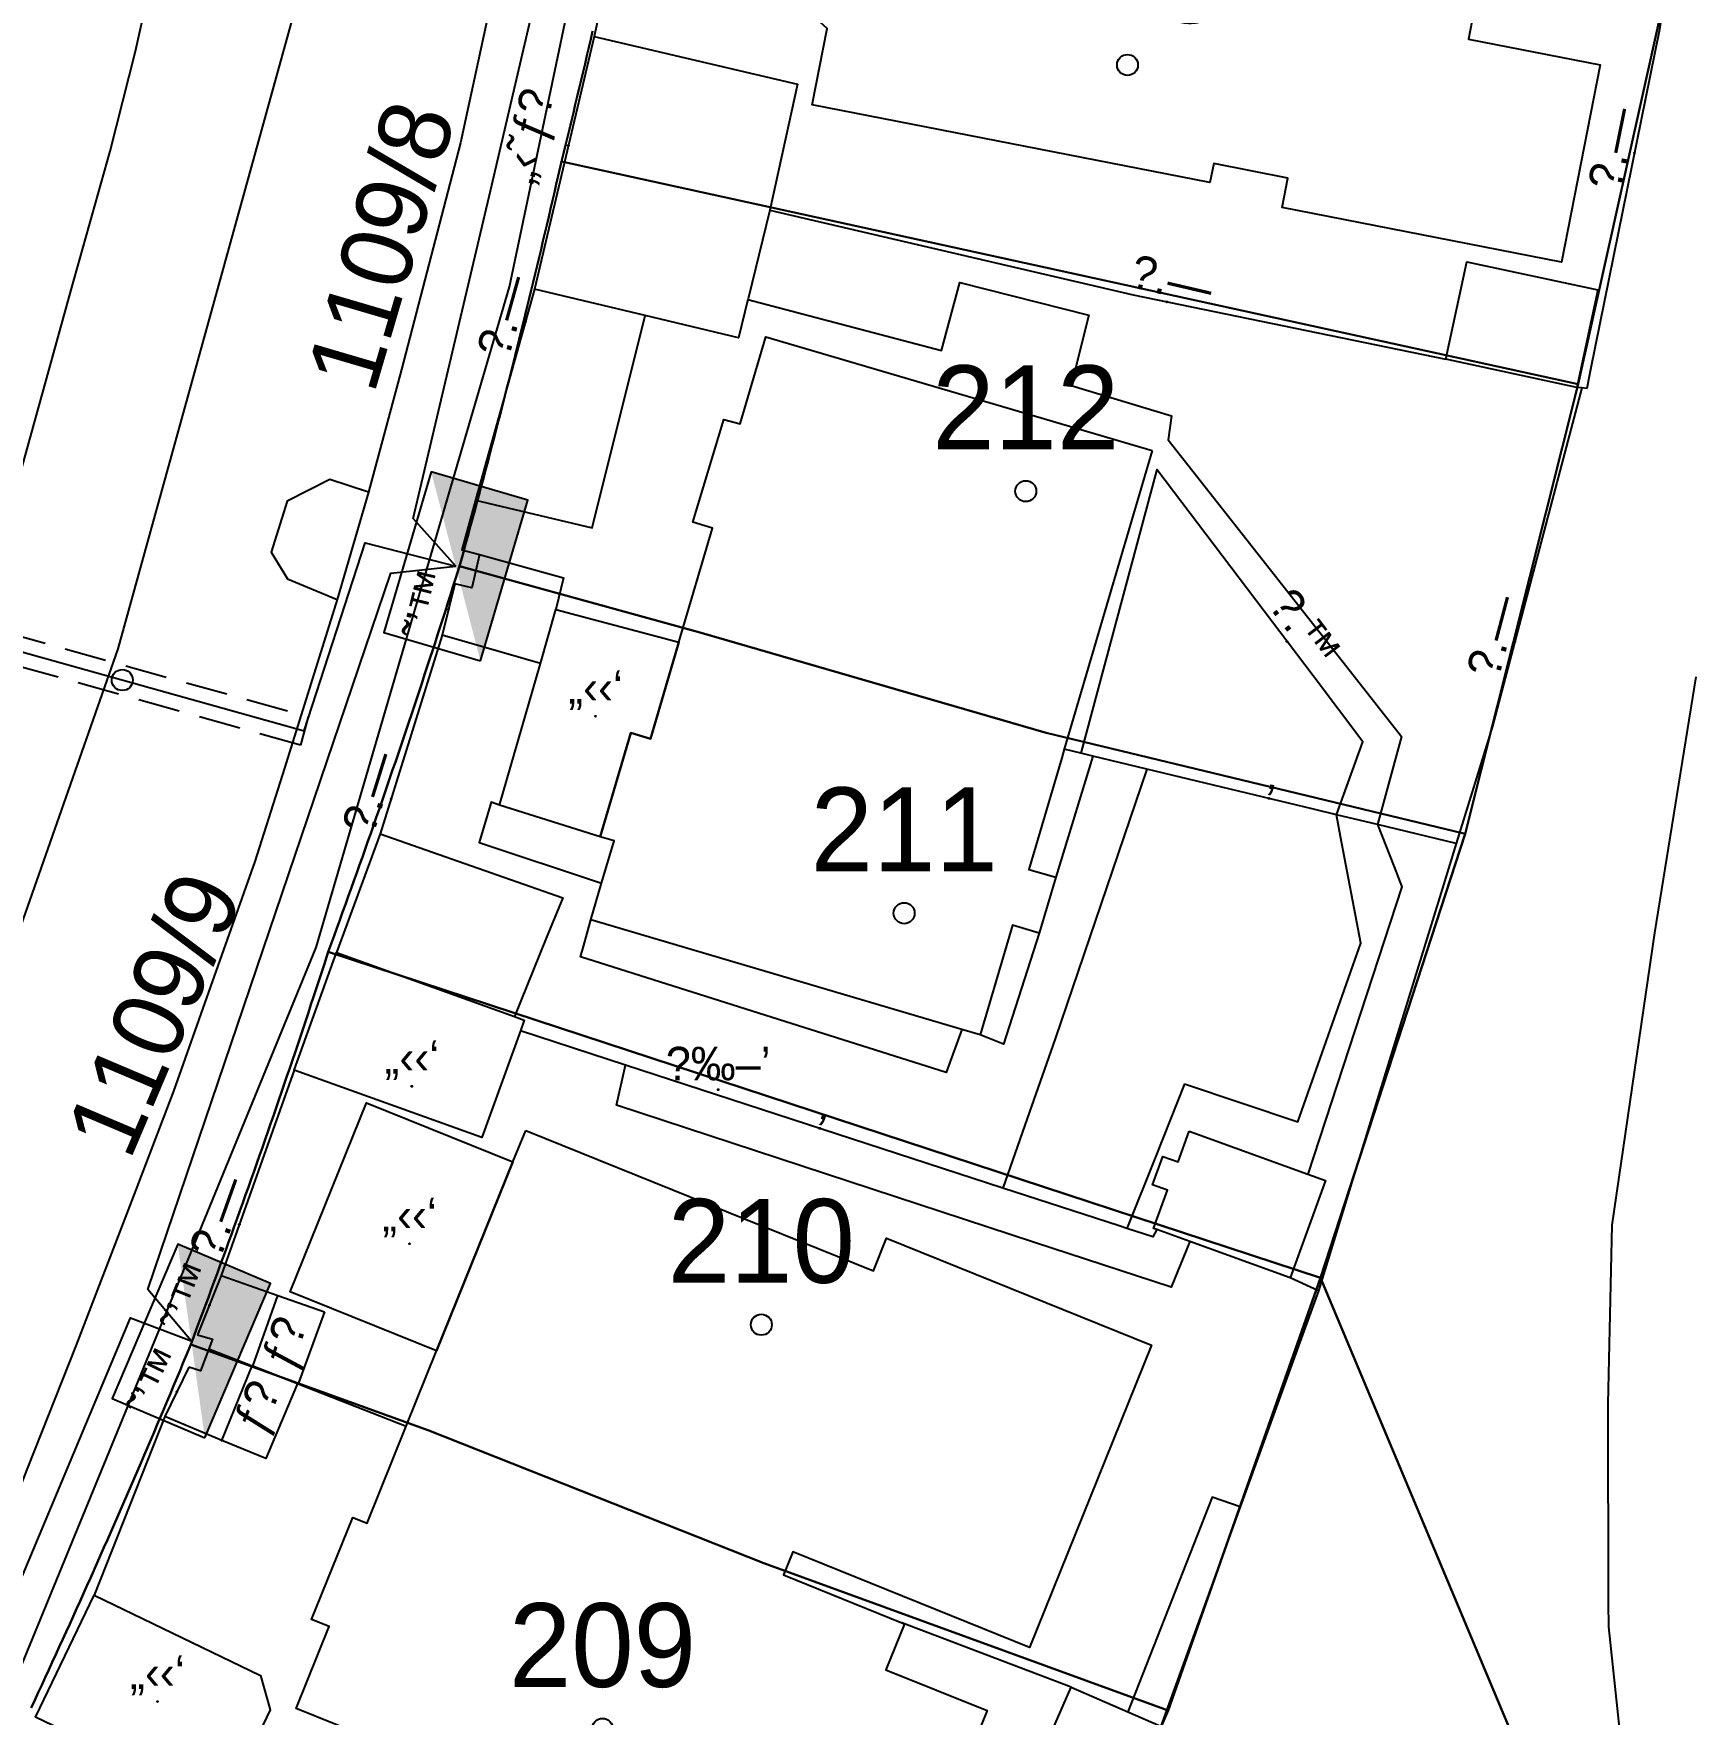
# Model space of a CAD drawing. Header units: metres. Extents: x 218299 to 220222, y 572714 to 574340.
# Drawn here: x 219047.68 to 219087.12, y 573531.7 to 573571.79 of the extents above; entities that cross this region are included whole.
import ezdxf
from ezdxf.enums import TextEntityAlignment as Align

# ---------------------------------------------------------------- set-up
doc = ezdxf.new("R2010")
doc.units = ezdxf.units.M
doc.header["$MEASUREMENT"] = 0
doc.linetypes.add('DASH15', pattern=[1.5, 1, -0.5])
for name, color, linetype in [('1602', 44, 'Continuous'), ('1603', 44, 'Continuous'), ('6091', 102, 'CABLEUNDEXIST03'), ('6151', 102, 'CABLEUNDEXIST03'), ('6261', 7, 'Continuous'), ('6701', 7, 'DASH15'), ('6916', 7, 'Continuous'), ('A_POINTS', 2, 'Continuous'), ('M2200', 253, 'Continuous'), ('M2207', 253, 'Continuous'), ('M2220', 253, 'Continuous'), ('M2401', 7, 'Continuous'), ('M2404', 7, 'Continuous'), ('M2407', 253, 'Continuous'), ('M2408', 253, 'Continuous'), ('M2412', 253, 'Continuous'), ('M2420', 253, 'Continuous'), ('M2601', 253, 'Continuous'), ('M2602', 253, 'Continuous'), ('M2605', 253, 'Continuous'), ('M2612', 253, 'Continuous'), ('M2804', 253, 'Continuous')]:
    doc.layers.add(name, color=color, linetype=linetype)
doc.styles.add('HEBTXT', font='HEBTXT')
doc.styles.add('MAVAT_HEBTXT', font='HEBTXT')
doc.linetypes.add('CABLEUNDEXIST03', pattern='A,3.5,[222,elecad.shx,S=0.01,R=0,X=0,Y=0],1.5', length=5)

# ---------------------------------------------------------------- blocks, each defined once
blk = doc.blocks.new('6261')
blk.add_lwpolyline([(-2, -1.2), (2, -1.2), (2, 1.2), (-2, 1.2)], close=True)
at = {"color": 0}
blk.add_solid([(2, 1.2), (-2, -1.2), (2, -1.2)], dxfattribs=at)
at = {"color": 0, "style": 'HEBTXT'}
blk.add_attdef('PIL_NAME', (2.689, 2.418), '', height=1.7, dxfattribs=at)
at = {"style": 'HEBTXT'}
blk.add_attdef('CAMUT_MONIM', (2.489, 0.218), '', height=1.7, dxfattribs=at)
at = {"color": 0, "style": 'HEBTXT', "flags": 1}
for tag, p in [('TYPE', (2.585, -1.773)), ('MAP_TYPE', (2.689, -3.782))]:
    blk.add_attdef(tag, p, '', height=1.7, dxfattribs=at)
blk = doc.blocks.new('6916')
at = {"layer": 'A_POINTS'}
blk.add_circle((0, 0), 0.25, dxfattribs=at)
at = {"color": 0, "style": 'HEBTXT'}
for tag, p in [('HTCH', (0.006, 3.527)), ('PIPE', (0.049, 1.33))]:
    blk.add_attdef(tag, text='', height=1.7, dxfattribs=at).set_placement(p, align=Align.MIDDLE_CENTER)
blk = doc.blocks.new('1603')
at = {"layer": 'A_POINTS'}
blk.add_circle((0, 0), 0.25, dxfattribs=at)
at = {"color": 0, "style": 'HEBTXT'}
blk.add_attdef('PARCEL_NUM', text='', height=2, dxfattribs=at).set_placement((0, 1), align=Align.CENTER)
at = {"color": 0, "style": 'HEBTXT', "flags": 1}
blk.add_attdef('LOT_NUM', text='', height=2, dxfattribs=at).set_placement((0, -2.5), align=Align.CENTER)
blk = doc.blocks.new('M2407')
blk.add_circle((0, 0), 0.025)
at = {"style": 'MAVAT_HEBTXT'}
blk.add_attdef('NAME', text='', height=0.8, dxfattribs=at).set_placement((0, 1.592), align=Align.MIDDLE)
blk = doc.blocks.new('M2408')
blk.add_circle((0, 0), 0.025)
at = {"style": 'MAVAT_HEBTXT'}
blk.add_attdef('NAME', text='', height=0.8, dxfattribs=at).set_placement((0, 1.592), align=Align.MIDDLE)
blk = doc.blocks.new('M2804')
blk.add_circle((0, 0), 0.025)
at = {"style": 'MAVAT_HEBTXT'}
blk.add_attdef('NAME', text='', height=0.8, dxfattribs=at).set_placement((0, 1.592), align=Align.MIDDLE)
blk = doc.blocks.new('M2601')
blk.add_circle((0, 0), 0.025)
at = {"style": 'MAVAT_HEBTXT'}
blk.add_attdef('NAME', text='', height=0.8, dxfattribs=at).set_placement((0, 1.592), align=Align.MIDDLE)
blk = doc.blocks.new('M2605')
blk.add_circle((0, 0), 0.025)
at = {"style": 'MAVAT_HEBTXT'}
blk.add_attdef('NAME', text='', height=0.8, dxfattribs=at).set_placement((0, 1.592), align=Align.MIDDLE)
blk = doc.blocks.new('M2612')
blk.add_circle((0, 0), 0.025)
at = {"style": 'MAVAT_HEBTXT'}
blk.add_attdef('NAME', text='', height=0.8, dxfattribs=at).set_placement((0, 1.592), align=Align.MIDDLE)
blk = doc.blocks.new('M2207')
blk.add_circle((0, 0), 0.025)
at = {"style": 'MAVAT_HEBTXT'}
blk.add_attdef('NAME', text='', height=0.8, dxfattribs=at).set_placement((0, 1.592), align=Align.MIDDLE)
blk = doc.blocks.new('M2412')
blk.add_circle((0, 0), 0.025)
at = {"style": 'MAVAT_HEBTXT'}
blk.add_attdef('NAME', text='', height=0.8, dxfattribs=at).set_placement((0, 1.592), align=Align.MIDDLE)
blk = doc.blocks.new('111')
at = {"layer": 'M2200'}
for points in [[(219069.032, 573584.508, 579.225), (219081.687, 573582.037, 578.265), (219080.305, 573574.956, 579.436), (219079.988, 573573.331, 579.705), (219082.141, 573572.911, 579.705), (219081.897, 573571.66, 579.705), (219085.037, 573571.047, 579.225), (219084.118, 573566.341, 579.225), (219077.457, 573567.642, 579.705), (219077.594, 573568.346, 579.705), (219075.824, 573568.691, 579.705), (219075.736, 573568.24, 579.705), (219066.248, 573570.092, 578.985), (219066.605, 573571.916, 578.985), (219066.292, 573572.205, 578.985), (219066.833, 573574.844, 579.225), (219067.188, 573574.819, 579.225), (219067.643, 573577.212, 579.225)], [(219084.484, 573563.351, 579.705), (219084.484, 573563.351, 579.705), (219081.36, 573564.023, 579.705), (219081.36, 573564.023, 579.705), (219081.861, 573566.351, 578.985), (219084.985, 573565.68, 578.985), (219084.484, 573563.351, 579.705)], [(219074.361, 573561.846, 578.745), (219072.26, 573554.723, 578.574), (219072.199, 573554.515, 578.569), (219071.415, 573551.855, 578.505), (219072.058, 573551.665, 577.785), (219072.058, 573551.665, 577.785), (219071.664, 573550.333, 577.785), (219071.664, 573550.333, 577.785), (219071.027, 573550.521, 578.745), (219070.256, 573547.909, 578.505), (219070.256, 573547.909, 578.505), (219069.817, 573548.038, 578.505), (219060.967, 573550.649, 578.505), (219060.967, 573550.649, 578.505), (219061.225, 573551.522, 578.505), (219061.524, 573552.537, 578.505), (219061.195, 573552.634, 578.505), (219061.925, 573555.109, 578.505), (219062.39, 573554.972, 578.505), (219063.069, 573557.274, 578.615), (219063.871, 573559.991, 578.745), (219063.404, 573560.137, 578.745), (219064.143, 573562.585, 578.625), (219064.535, 573562.485, 578.625), (219065.148, 573564.563, 578.745)], [(219059.417, 573545.628, 578.385), (219059.417, 573545.628, 578.385), (219067.709, 573542.28, 581.985), (219068.021, 573543.053, 581.985), (219074.343, 573540.501, 579.105), (219071.434, 573533.293, 579.105), (219065.789, 573535.572, 581.505), (219065.566, 573535.021, 578.625), (219068.389, 573533.882, 578.625), (219068.389, 573533.882, 578.625), (219068.448, 573533.858, 578.625), (219068.005, 573532.761, 578.625), (219070.422, 573531.785, 578.625), (219069.614, 573529.783, 578.625), (219068.13, 573526.106, 578.625), (219053.941, 573531.833, 578.025), (219054.732, 573533.791, 578.025), (219054.313, 573533.961, 578.025), (219055.294, 573536.391, 578.025), (219055.633, 573536.255, 578.025), (219056.569, 573538.571, 578.114), (219057.292, 573540.365, 578.182), (219059.114, 573544.878, 578.356)]]:
    blk.add_polyline3d(points, close=True, dxfattribs=at)
at = {"layer": 'M2207'}
for points in [[(219063.069, 573557.274, 578.505), (219062.39, 573554.972, 578.505), (219061.925, 573555.109, 578.505), (219061.195, 573552.634, 578.505), (219058.796, 573553.389, 578.505), (219058.796, 573553.389, 578.505), (219058.796, 573553.389, 578.505), (219059.768, 573556.768, 578.505), (219060.139, 573558.057, 578.505), (219060.139, 573558.057, 578.505), (219063.069, 573557.274, 578.505)], [(219054.909, 573549.868, 577.905), (219054.909, 573549.868, 577.905), (219059.147, 573548.342, 577.905), (219059.384, 573548.257, 577.905), (219059.293, 573548.005, 577.905), (219058.375, 573545.454, 577.905), (219053.899, 573547.065, 577.905), (219053.899, 573547.065, 577.905), (219054.909, 573549.868, 577.905)], [(219059.114, 573544.878, 578.265), (219057.292, 573540.365, 578.265), (219053.801, 573541.774, 578.265), (219053.801, 573541.774, 578.265), (219055.622, 573546.288, 578.265), (219059.114, 573544.878, 578.265)], [(219075.238, 573545.607, 578.505), (219075.238, 573545.607, 578.505), (219078.072, 573544.582, 578.505), (219078.489, 573544.431, 578.505), (219077.648, 573542.109, 578.505), (219077.648, 573542.109, 578.505), (219075.256, 573542.975, 578.505), (219074.467, 573543.261, 578.505), (219074.389, 573543.289, 578.505), (219074.72, 573544.204, 578.505), (219074.366, 573544.332, 578.385), (219074.61, 573545.008, 578.385), (219074.974, 573544.876, 578.505), (219075.238, 573545.607, 578.505)], [(219052.209, 573529.47, 577.305), (219052.209, 573529.47, 577.305), (219047.724, 573531.63, 577.305), (219047.724, 573531.63, 577.305), (219049.123, 573534.537, 577.305), (219049.123, 573534.537, 577.305), (219053.092, 573532.626, 577.305), (219053.326, 573531.802, 577.305), (219052.3, 573529.66, 577.305), (219052.209, 573529.47, 577.305)], [(219074.716, 573531.348, 578.265), (219073.351, 573528.212, 578.145), (219073.351, 573528.212, 578.145), (219072.917, 573528.401, 578.122), (219071.224, 573529.138, 578.033), (219071.058, 573529.21, 578.025), (219071.058, 573529.21, 578.025), (219072.422, 573532.346, 578.145), (219072.422, 573532.346, 578.145), (219073.774, 573531.758, 578.215), (219074.565, 573531.414, 578.257), (219074.716, 573531.348, 578.265)]]:
    blk.add_polyline3d(points, close=True, dxfattribs=at)
at = {"layer": 'M2220', "lineweight": -3}
blk.add_lwpolyline([(219111.48, 573463.15), (219102.21, 573485.25), (219078.37, 573542.11), (219081.82, 573552.7), (219084.52, 573563.43), (219086.92, 573574.21), (219088.39, 573584.73), (219089.35, 573590.05), (219089.93, 573595.54), (219090.65, 573606.33), (219090.67, 573617.32), (219090.48, 573628.72)], dxfattribs=at)
at = {"layer": 'M2401'}
for points in [[(219059.02, 573574.563, 576.045), (219057.859, 573569.187, 575.565), (219056.454, 573563.782, 575.565), (219055.668, 573560.852, 575.565), (219054.743, 573561.156, 575.565), (219053.726, 573560.637, 575.565), (219053.344, 573559.419, 575.445), (219053.737, 573558.787, 575.445), (219054.918, 573558.292, 575.445), (219053.666, 573554.271, 575.325), (219052.958, 573552.046, 575.085), (219051.9, 573549.061, 574.965), (219051.015, 573546.561, 574.965), (219050.015, 573543.942, 574.845), (219048.691, 573540.488, 574.845), (219047.535, 573537.579, 574.725), (219046.436, 573534.774, 574.485), (219044.66, 573531.057, 574.245)], [(219035.391, 573530.381, 573.934), (219036.678, 573532.814, 574.054), (219038.527, 573537.2, 574.294), (219040.339, 573541.477, 574.534), (219042.085, 573545.935, 574.654), (219043.185, 573548.757, 574.774), (219044.547, 573552.555, 574.894), (219046.081, 573557.153, 575.254), (219047.112, 573560.39, 575.254), (219048.576, 573565.683, 575.374), (219049.511, 573568.987, 575.374), (219050.111, 573571.373, 575.494), (219050.904, 573574.951, 575.734)]]:
    blk.add_polyline3d(points, dxfattribs=at)
at = {"layer": 'M2404'}
for points in [[(219059.02, 573574.563, 576.045), (219057.859, 573569.187, 575.565), (219056.454, 573563.782, 575.565), (219055.668, 573560.852, 575.565), (219054.743, 573561.156, 575.565), (219053.726, 573560.637, 575.565), (219053.344, 573559.419, 575.445), (219053.737, 573558.787, 575.445), (219054.918, 573558.292, 575.445), (219053.666, 573554.271, 575.325), (219052.958, 573552.046, 575.085), (219051.9, 573549.061, 574.965), (219051.015, 573546.561, 574.965), (219050.015, 573543.942, 574.845), (219048.691, 573540.488, 574.845), (219047.535, 573537.579, 574.725), (219046.436, 573534.774, 574.485), (219044.66, 573531.057, 574.245)], [(219035.391, 573530.381, 573.934), (219036.678, 573532.814, 574.054), (219038.527, 573537.2, 574.294), (219040.339, 573541.477, 574.534), (219042.085, 573545.935, 574.654), (219043.185, 573548.757, 574.774), (219044.547, 573552.555, 574.894), (219046.081, 573557.153, 575.254), (219047.112, 573560.39, 575.254), (219048.576, 573565.683, 575.374), (219049.511, 573568.987, 575.374), (219050.111, 573571.373, 575.494), (219050.904, 573574.951, 575.734)]]:
    blk.add_polyline3d(points, dxfattribs=at)
at = {"layer": 'M2407'}
for points in [[(219064.716, 573565.45, 575.985), (219069.33, 573564.23, 575.985), (219069.767, 573565.852, 575.985), (219072.849, 573565.077, 575.985), (219072.422, 573563.401, 575.985), (219074.82, 573562.672, 575.985), (219074.742, 573562.106, 575.985), (219078.647, 573557.131, 575.985)], [(219058.222, 573560.661, 575.895), (219061.003, 573560.001, 575.895), (219062.268, 573565.067, 575.985)], [(219078.196, 573556.468, 576.028), (219074.465, 573561.393, 576.165), (219072.658, 573554.627, 576.165)], [(219078.647, 573557.131, 575.985), (219080.303, 573555.022, 575.985), (219079.734, 573552.923, 575.985)], [(219078.753, 573553.159, 575.985), (219079.384, 573554.9, 575.985), (219078.196, 573556.468, 576.028)], [(219074.228, 573554.249, 576.075), (219072.04, 573547.815, 576.075)], [(219072.945, 573554.558, 576.165), (219072.058, 573551.665, 576.165)], [(219058.796, 573553.389, 576.075), (219058.591, 573553.46, 576.075), (219058.305, 573552.496, 576.075), (219061.225, 573551.522, 576.075)], [(219078.852, 573552.636, 576), (219078.753, 573553.159, 575.985)], [(219079.734, 573552.923, 575.985), (219080.126, 573551.918, 575.985)], [(219075.132, 573546.741, 575.979), (219077.831, 573545.834, 575.895), (219079.333, 573550.091, 576.075), (219078.852, 573552.636, 576)], [(219080.126, 573551.918, 575.985), (219080.314, 573551.437, 575.985), (219078.072, 573544.582, 575.805)], [(219060.793, 573550.012, 576.075), (219060.967, 573550.649, 576.075)], [(219071.664, 573550.333, 576.165), (219070.809, 573547.682, 576.075), (219070.256, 573547.909, 576.075)], [(219065.443, 573548.276, 576.075), (219060.728, 573549.772, 576.075), (219060.793, 573550.012, 576.075)], [(219069.817, 573548.038, 576.075), (219069.444, 573547.007, 576.075), (219065.443, 573548.276, 576.075)], [(219072.04, 573547.815, 576.075), (219071.377, 573545.911, 575.979)], [(219071.552, 573542.954, 575.445), (219061.579, 573546.23, 575.445), (219061.801, 573547.187, 575.445)], [(219075.132, 573546.741, 575.985), (219074.444, 573545.014, 575.895), (219073.756, 573543.288, 575.805)], [(219071.377, 573545.911, 575.979), (219070.799, 573544.252, 575.895)], [(219075.256, 573542.975, 575.445), (219074.81, 573541.884, 575.445), (219071.552, 573542.954, 575.445)], [(219076.456, 573536.643, 575.723), (219075.791, 573536.878, 575.678), (219075.615, 573536.431, 575.662)], [(219075.615, 573536.431, 575.662), (219073.774, 573531.758, 575.498)]]:
    blk.add_polyline3d(points, dxfattribs=at)
at = {"layer": 'M2408'}
for points in [[(219087.325, 573556.45, 574.665), (219086.337, 573550.34, 574.305), (219085.322, 573543.37, 573.945), (219085.224, 573539.104, 573.765), (219085.235, 573534.356, 573.604), (219085.236, 573533.787, 573.585), (219085.61, 573530.264, 573.225), (219081.171, 573528.812, 573.225), (219081.624, 573526.769, 573.045)], [(219061.049, 573571.723, 575.993), (219059.625, 573565.695, 575.633)], [(219055.668, 573560.852, 575.565), (219054.918, 573558.292, 575.445)], [(219055.95, 573552.705, 575.273), (219054.909, 573549.868, 575.093)]]:
    blk.add_polyline3d(points, dxfattribs=at)
at = {"layer": 'M2412'}
for points in [[(219054.621, 573541.302, 575.445), (219053.988, 573539.58, 575.445), (219052.908, 573540.003, 574.905), (219053.51, 573541.691, 574.905)], [(219053.974, 573539.586, 575.355), (219053.217, 573537.797, 575.355), (219052.175, 573538.231, 574.905), (219052.897, 573540.007, 574.905)]]:
    blk.add_polyline3d(points, close=True, dxfattribs=at)
at = {"layer": 'M2420', "linetype": 'Continuous', "lineweight": -3}
blk.add_lwpolyline([(218778.789, 573430.643), (218823.5, 573420), (218850.7, 573416.62), (218872.91, 573416.69), (218902.91, 573421.31), (218924.8, 573428), (218952.3, 573439.38), (218956.3, 573441.88), (218980.91, 573457.81), (218995.09, 573470.88), (219024.2, 573502.19), (219042.09, 573537.19), (219043.91, 573540.62), (219049.7, 573557.12), (219054.59, 573574.81), (219057.41, 573589.69), (219057.5, 573620.62), (219058, 573628.19), (219058.7, 573640.38), (219046.5, 573689.62), (219028.09, 573726.31)], dxfattribs=at)
at = {"layer": 'M2601'}
for points in [[(219078.207, 573553.291, 577.965), (219074.228, 573554.249, 577.965), (219072.945, 573554.558, 577.965), (219072.658, 573554.627, 577.965), (219072.26, 573554.723, 577.965)], [(219081.61, 573552.472, 577.965), (219079.734, 573552.923, 577.965), (219079.734, 573552.923, 577.965), (219078.753, 573553.159, 577.965), (219078.207, 573553.291, 577.965)], [(219073.568, 573543.349, 577.785), (219070.799, 573544.252, 577.785), (219061.801, 573547.187, 577.785), (219059.293, 573548.005, 577.785)], [(219074.467, 573543.261, 577.785), (219074.376, 573543.085, 577.785), (219073.756, 573543.288, 577.785), (219073.568, 573543.349, 577.785)]]:
    blk.add_polyline3d(points, dxfattribs=at)
at = {"layer": 'M2602'}
for points in [[(219058.312, 573559.365, 577.335), (219058.132, 573558.575, 577.335), (219057.726, 573558.666, 577.335), (219057.726, 573558.666, 577.335)], [(219051.594, 573540.754, 576.975), (219051.946, 573540.644, 576.975), (219051.86, 573540.419, 576.975), (219051.66, 573539.895, 576.975), (219051.383, 573539.976, 576.975)], [(219051.86, 573540.419, 576.975), (219052.897, 573540.007, 576.975), (219052.908, 573540.003, 576.975), (219052.93, 573539.994, 576.975), (219052.93, 573539.994, 576.975)], [(219052.93, 573539.994, 577.425), (219053.974, 573539.586, 577.451), (219053.988, 573539.58, 577.451), (219056.569, 573538.571, 577.515)], [(219072.422, 573532.346, 577.065), (219068.389, 573533.882, 577.065)]]:
    blk.add_polyline3d(points, dxfattribs=at)
at = {"layer": 'M2605'}
for points in [[(219064.179, 573576.199, 576.615), (219064.179, 573576.199, 576.615), (219063.421, 573576.338, 576.615), (219062.103, 573576.579, 576.615), (219062.103, 573576.579, 576.615), (219061.049, 573571.723, 576.615), (219061.049, 573571.723, 576.615), (219065.902, 573570.586, 576.615), (219065.242, 573567.584, 576.615), (219065.242, 573567.584, 576.615), (219065.242, 573567.584, 576.615), (219073.902, 573565.56, 576.615), (219081.36, 573564.023, 576.615)], [(219086.783, 573574.139, 576.353), (219086.751, 573573.916, 576.353), (219086.728, 573573.761, 576.353), (219086.455, 573571.893, 576.353), (219084.813, 573563.779, 576.353)], [(219065.242, 573567.584, 575.985), (219064.721, 573565.47, 575.985), (219064.716, 573565.45, 575.985), (219064.491, 573564.539, 575.985), (219062.268, 573565.067, 575.985), (219059.625, 573565.695, 575.985), (219059.625, 573565.695, 575.985), (219058.231, 573560.694, 575.985), (219058.222, 573560.661, 575.985), (219057.893, 573559.48, 575.985), (219058.312, 573559.365, 575.985), (219060.319, 573558.812, 575.985), (219060.139, 573558.057, 575.985)], [(219084.813, 573563.779, 576.353), (219084.722, 573563.328, 576.353), (219084.603, 573563.339, 576.353), (219084.484, 573563.351, 576.353)], [(219084.603, 573563.339, 575.993), (219082.472, 573555.269, 575.993), (219081.61, 573552.472, 575.993), (219081.243, 573551.282, 575.993)], [(219059.768, 573556.768, 575.985), (219057.426, 573557.442, 575.985), (219055.95, 573552.705, 575.985), (219055.95, 573552.705, 575.985), (219060.301, 573551.175, 575.985), (219059.908, 573550.21, 575.985)], [(219081.243, 573551.282, 575.993), (219080.02, 573547.314, 575.993)], [(219059.908, 573550.21, 575.985), (219059.147, 573548.342, 575.985)], [(219053.899, 573547.065, 575.535), (219052.154, 573542.166, 575.535), (219053.51, 573541.691, 575.535), (219054.621, 573541.302, 575.535), (219054.621, 573541.302, 575.535)], [(219080.02, 573547.314, 575.993), (219079.206, 573544.675, 575.993)], [(219079.206, 573544.675, 575.993), (219078.32, 573541.8, 575.993), (219078.32, 573541.8, 575.993), (219077.648, 573542.109, 575.993)], [(219078.32, 573541.8, 575.633), (219077.909, 573540.663, 575.653)], [(219077.909, 573540.663, 575.653), (219076.456, 573536.643, 575.723), (219075.399, 573533.722, 575.773)], [(219053.217, 573537.797, 575.535), (219052.175, 573538.231, 575.535), (219050.81, 573538.8, 575.535), (219049.123, 573534.537, 575.535)], [(219075.399, 573533.722, 575.773), (219074.565, 573531.414, 575.813)]]:
    blk.add_polyline3d(points, dxfattribs=at)
at = {"layer": 'M2612'}
for points in [[(219057.726, 573558.666, 577.515), (219057.426, 573557.442, 577.515)], [(219052.154, 573542.166, 576.975), (219052.154, 573542.166, 576.975), (219051.594, 573540.754, 576.975)], [(219051.383, 573539.976, 576.975), (219050.81, 573538.8, 576.975)]]:
    blk.add_polyline3d(points, dxfattribs=at)
at = {"layer": 'M2207'}
ref = blk.add_blockref('M2207', (219061.084, 573555.507), dxfattribs=dict(at, xscale=0.5, yscale=0.5, zscale=0.5))
ref.add_attrib('NAME', '„‹‹‘', dxfattribs={"layer": '0', "height": 0.8, "style": 'MAVAT_HEBTXT'}).set_placement((219061.084, 573556.132), align=Align.MIDDLE)
ref = blk.add_blockref('M2207', (219056.701, 573546.678), dxfattribs=dict(at, xscale=0.5, yscale=0.5, zscale=0.5))
ref.add_attrib('NAME', '„‹‹‘', dxfattribs={"layer": '0', "height": 0.8, "style": 'MAVAT_HEBTXT'}).set_placement((219056.701, 573547.303), align=Align.MIDDLE)
ref = blk.add_blockref('M2207', (219056.647, 573542.922), dxfattribs=dict(at, xscale=0.5, yscale=0.5, zscale=0.5))
ref.add_attrib('NAME', '„‹‹‘', dxfattribs={"layer": '0', "height": 0.8, "style": 'MAVAT_HEBTXT'}).set_placement((219056.647, 573543.547), align=Align.MIDDLE)
ref = blk.add_blockref('M2207', (219050.634, 573532.001), dxfattribs=dict(at, xscale=0.5, yscale=0.5, zscale=0.5))
ref.add_attrib('NAME', '„‹‹‘', dxfattribs={"layer": '0', "height": 0.8, "style": 'MAVAT_HEBTXT'}).set_placement((219050.634, 573532.626), align=Align.MIDDLE)
at = {"layer": 'M2407'}
ref = blk.add_blockref('M2407', (219077.573, 573557.29), dxfattribs=dict(at, xscale=0.5, yscale=0.5, zscale=0.5))
ref.add_attrib('NAME', '\x8e.™', dxfattribs={"layer": '0', "height": 0.8, "rotation": 307.1476, "style": 'MAVAT_HEBTXT'}).set_placement((219078.012, 573557.622), align=Align.MIDDLE)
at = {"layer": 'M2408'}
ref = blk.add_blockref('M2408', (219060.435, 573569.124), dxfattribs=dict(at, xscale=0.5, yscale=0.5, zscale=0.5))
ref.add_attrib('NAME', '„‹˜ƒ\x8e', dxfattribs={"layer": '0', "height": 0.8, "rotation": 76.7111, "style": 'MAVAT_HEBTXT'}).set_placement((219059.559, 573569.331), align=Align.MIDDLE)
at = {"layer": 'M2412'}
ref = blk.add_blockref('M2412', (219052.919, 573539.999), dxfattribs=dict(at, xscale=0.5, yscale=0.5, zscale=0.5))
ref.add_attrib('NAME', 'ƒ\x8e', dxfattribs={"layer": '0', "height": 0.8, "rotation": 71.7234, "style": 'MAVAT_HEBTXT'}).set_placement((219053.752, 573540.532), align=Align.MIDDLE)
ref = blk.add_blockref('M2412', (219052.175, 573538.232), dxfattribs=dict(at, xscale=0.5, yscale=0.5, zscale=0.5))
ref.add_attrib('NAME', 'ƒ\x8e', dxfattribs={"layer": '0', "height": 0.8, "rotation": 67.8989, "style": 'MAVAT_HEBTXT'}).set_placement((219053.097, 573538.995), align=Align.MIDDLE)
at = {"layer": 'M2601'}
ref = blk.add_blockref('M2601', (219077.143, 573553.547), dxfattribs=dict(at, xscale=0.5, yscale=0.5, zscale=0.5))
ref.add_attrib('NAME', '‚', dxfattribs={"layer": '0', "height": 0.8, "rotation": 346.4632, "style": 'MAVAT_HEBTXT'}).set_placement((219077.271, 573554.082), align=Align.MIDDLE)
ref = blk.add_blockref('M2601', (219066.431, 573545.677), dxfattribs=dict(at, xscale=0.5, yscale=0.5, zscale=0.5))
ref.add_attrib('NAME', '‚', dxfattribs={"layer": '0', "height": 0.8, "rotation": 341.9367, "style": 'MAVAT_HEBTXT'}).set_placement((219066.601, 573546.2), align=Align.MIDDLE)
at = {"layer": 'M2605'}
ref = blk.add_blockref('M2605', (219085.859, 573568.949), dxfattribs=dict(at, xscale=0.5, yscale=0.5, zscale=0.5))
ref.add_attrib('NAME', '\x9a.—', dxfattribs={"layer": '0', "height": 0.8, "rotation": 78.5601, "style": 'MAVAT_HEBTXT'}).set_placement((219085.32, 573569.058), align=Align.MIDDLE)
ref = blk.add_blockref('M2605', (219074.71, 573565.393), dxfattribs=dict(at, xscale=0.5, yscale=0.5, zscale=0.5))
ref.add_attrib('NAME', '\x9a.—', dxfattribs={"layer": '0', "height": 0.8, "rotation": 346.8458, "style": 'MAVAT_HEBTXT'}).set_placement((219074.835, 573565.929), align=Align.MIDDLE)
ref = blk.add_blockref('M2605', (219059.409, 573564.922), dxfattribs=dict(at, xscale=0.5, yscale=0.5, zscale=0.5))
ref.add_attrib('NAME', '\x9a.—', dxfattribs={"layer": '0', "height": 0.8, "rotation": 74.431, "style": 'MAVAT_HEBTXT'}).set_placement((219058.879, 573565.069), align=Align.MIDDLE)
ref = blk.add_blockref('M2605', (219083.005, 573557.287), dxfattribs=dict(at, xscale=0.5, yscale=0.5, zscale=0.5))
ref.add_attrib('NAME', '\x9a.—', dxfattribs={"layer": '0', "height": 0.8, "rotation": 75.2103, "style": 'MAVAT_HEBTXT'}).set_placement((219082.473, 573557.428), align=Align.MIDDLE)
ref = blk.add_blockref('M2605', (219056.21, 573553.538), dxfattribs=dict(at, xscale=0.5, yscale=0.5, zscale=0.5))
ref.add_attrib('NAME', '\x9a.—', dxfattribs={"layer": '0', "height": 0.8, "rotation": 72.7022, "style": 'MAVAT_HEBTXT'}).set_placement((219055.685, 573553.701), align=Align.MIDDLE)
ref = blk.add_blockref('M2605', (219052.588, 573543.384), dxfattribs=dict(at, xscale=0.5, yscale=0.5, zscale=0.5))
ref.add_attrib('NAME', '\x9a.—', dxfattribs={"layer": '0', "height": 0.8, "rotation": 70.3883, "style": 'MAVAT_HEBTXT'}).set_placement((219052.07, 573543.569), align=Align.MIDDLE)
at = {"layer": 'M2612'}
ref = blk.add_blockref('M2612', (219057.576, 573558.054), dxfattribs=dict(at, xscale=0.5, yscale=0.5, zscale=0.5))
ref.add_attrib('NAME', '˜’™', dxfattribs={"layer": '0', "height": 0.8, "rotation": 76.1969, "style": 'MAVAT_HEBTXT'}).set_placement((219057.042, 573558.185), align=Align.MIDDLE)
ref = blk.add_blockref('M2612', (219051.874, 573541.46), dxfattribs=dict(at, xscale=0.5, yscale=0.5, zscale=0.5))
ref.add_attrib('NAME', '˜’™', dxfattribs={"layer": '0', "height": 0.8, "rotation": 68.3676, "style": 'MAVAT_HEBTXT'}).set_placement((219051.363, 573541.663), align=Align.MIDDLE)
ref = blk.add_blockref('M2612', (219051.097, 573539.388), dxfattribs=dict(at, xscale=0.5, yscale=0.5, zscale=0.5))
ref.add_attrib('NAME', '˜’™', dxfattribs={"layer": '0', "height": 0.8, "rotation": 64.0374, "style": 'MAVAT_HEBTXT'}).set_placement((219050.602, 573539.629), align=Align.MIDDLE)
at = {"layer": 'M2804'}
ref = blk.add_blockref('M2804', (219064.009, 573546.599, 580.673), dxfattribs=dict(at, xscale=0.5, yscale=0.5, zscale=0.5))
ref.add_attrib('NAME', '\x8d‰–’', dxfattribs={"layer": '0', "height": 0.8, "style": 'MAVAT_HEBTXT'}).set_placement((219064.009, 573547.224, 580.673), align=Align.MIDDLE)

msp = doc.modelspace()

# ---------------------------------------------------------------- linework, layer by layer
at = {"layer": '1602'}
for points in [[(219111.48, 573463.15), (219102.21, 573485.25), (219078.37, 573542.11), (219081.82, 573552.7), (219084.52, 573563.43), (219086.92, 573574.21), (219088.39, 573584.73), (219089.35, 573590.05), (219089.93, 573595.54), (219090.65, 573606.33), (219090.67, 573617.32), (219090.48, 573628.72)], [(219086.92, 573574.21), (219084.52, 573563.43), (219060.27, 573568.74), (219060.3178, 573568.9342), (219060.3655, 573569.1284), (219060.413, 573569.3227), (219060.4603, 573569.517), (219060.5074, 573569.7114), (219060.5543, 573569.9058), (219060.601, 573570.1003), (219060.6476, 573570.2948), (219060.6939, 573570.4894), (219060.7401, 573570.684), (219060.7861, 573570.8786), (219060.8319, 573571.0733), (219060.8775, 573571.268), (219060.9229, 573571.4628), (219060.9682, 573571.6576), (219061.0132, 573571.8525)], [(219061.0132, 573571.8525), (219060.9682, 573571.6576), (219060.9229, 573571.4628), (219060.8775, 573571.268), (219060.8319, 573571.0733), (219060.7861, 573570.8786), (219060.7401, 573570.684), (219060.6939, 573570.4894), (219060.6476, 573570.2948), (219060.601, 573570.1003), (219060.5543, 573569.9058), (219060.5074, 573569.7114), (219060.4603, 573569.517), (219060.413, 573569.3227), (219060.3655, 573569.1284), (219060.3178, 573568.9342), (219060.27, 573568.74), (219060.1919, 573568.3966), (219060.1472, 573568.2016), (219060.1024, 573568.0067), (219060.0574, 573567.8118), (219060.0122, 573567.617), (219059.9669, 573567.4222), (219059.9213, 573567.2275), (219059.8755, 573567.0328), (219059.8296, 573566.8381), (219059.7835, 573566.6435), (219059.7372, 573566.449), (219059.6907, 573566.2544), (219059.644, 573566.06), (219059.5971, 573565.8655), (219059.5501, 573565.6711), (219059.5029, 573565.4768), (219059.4554, 573565.2825), (219059.4078, 573565.0883), (219059.36, 573564.8941), (219059.3121, 573564.6999), (219059.2639, 573564.5058), (219059.2155, 573564.3117), (219059.167, 573564.1177), (219059.1183, 573563.9237), (219059.0694, 573563.7298), (219059.0203, 573563.5359), (219058.971, 573563.3421), (219058.9215, 573563.1483), (219058.8719, 573562.9545), (219058.822, 573562.7609), (219058.772, 573562.5672), (219058.7218, 573562.3736), (219058.6714, 573562.1801), (219058.6208, 573561.9866), (219058.5701, 573561.7931), (219058.5191, 573561.5997), (219058.468, 573561.4064), (219058.4167, 573561.2131), (219058.3652, 573561.0198), (219058.3135, 573560.8266), (219058.2616, 573560.6334), (219058.2096, 573560.4403), (219058.1573, 573560.2473), (219058.1049, 573560.0543), (219058.0523, 573559.8613), (219057.9995, 573559.6684), (219057.9465, 573559.4756), (219057.8933, 573559.2828), (219057.84, 573559.09), (219057.7441, 573558.786), (219057.6838, 573558.5953), (219057.6232, 573558.4047), (219057.5625, 573558.2142), (219057.5015, 573558.0237), (219057.4404, 573557.8333), (219057.3791, 573557.6429), (219057.3177, 573557.4526), (219057.256, 573557.2623), (219057.1942, 573557.0721), (219057.1321, 573556.882), (219057.0699, 573556.6919), (219057.0076, 573556.5019), (219056.945, 573556.3119), (219056.8822, 573556.122), (219056.8193, 573555.9322), (219056.7562, 573555.7424), (219056.6929, 573555.5526), (219056.6294, 573555.363), (219056.5658, 573555.1734), (219056.5019, 573554.9838), (219056.4379, 573554.7944), (219056.3737, 573554.605), (219056.3093, 573554.4156), (219056.2448, 573554.2263), (219056.18, 573554.0371), (219056.1151, 573553.8479), (219056.05, 573553.6588), (219055.9847, 573553.4698), (219055.9193, 573553.2808), (219055.8536, 573553.0919), (219055.7878, 573552.903), (219055.7218, 573552.7142), (219055.6556, 573552.5255), (219055.5892, 573552.3368), (219055.5227, 573552.1482), (219055.4559, 573551.9597), (219055.389, 573551.7712), (219055.3219, 573551.5828), (219055.2547, 573551.3944), (219055.1872, 573551.2062), (219055.1196, 573551.0179), (219055.0518, 573550.8298), (219054.9838, 573550.6417), (219054.9156, 573550.4537), (219054.8472, 573550.2657), (219054.7787, 573550.0778), (219054.71, 573549.89), (219054.6086, 573549.5776), (219054.5467, 573549.3874), (219054.4845, 573549.1973), (219054.4222, 573549.0073), (219054.3597, 573548.8173), (219054.297, 573548.6274), (219054.2341, 573548.4375), (219054.171, 573548.2477), (219054.1078, 573548.058), (219054.0444, 573547.8683), (219053.9808, 573547.6787), (219053.917, 573547.4892), (219053.853, 573547.2997), (219053.7889, 573547.1102), (219053.7246, 573546.9209), (219053.66, 573546.7315), (219053.5954, 573546.5423), (219053.5305, 573546.3531), (219053.4654, 573546.164), (219053.4002, 573545.9749), (219053.3348, 573545.7859), (219053.2692, 573545.597), (219053.2034, 573545.4081), (219053.1375, 573545.2193), (219053.0713, 573545.0305), (219053.005, 573544.8419), (219052.9385, 573544.6532), (219052.8718, 573544.4647), (219052.805, 573544.2762), (219052.7379, 573544.0878), (219052.6707, 573543.8994), (219052.6033, 573543.7111), (219052.5357, 573543.5229), (219052.468, 573543.3347), (219052.4, 573543.1466), (219052.3319, 573542.9585), (219052.2636, 573542.7706), (219052.1951, 573542.5827), (219052.1265, 573542.3948), (219052.0576, 573542.207), (219051.9886, 573542.0193), (219051.9194, 573541.8317), (219051.85, 573541.6441), (219051.7805, 573541.4566), (219051.7107, 573541.2691), (219051.6408, 573541.0817), (219051.5707, 573540.8944), (219051.5005, 573540.7072), (219051.43, 573540.52), (219051.3277, 573540.2722), (219051.2511, 573540.0875), (219051.1744, 573539.9028), (219051.0975, 573539.7181), (219051.0204, 573539.5336), (219050.9432, 573539.3491), (219050.8657, 573539.1647), (219050.7881, 573538.9804), (219050.7104, 573538.7961), (219050.6324, 573538.612), (219050.5543, 573538.4278), (219050.4759, 573538.2438), (219050.3975, 573538.0599), (219050.3188, 573537.876), (219050.24, 573537.6922), (219050.1609, 573537.5085), (219050.0817, 573537.3248), (219050.0024, 573537.1412), (219049.9228, 573536.9577), (219049.8431, 573536.7743), (219049.7632, 573536.5909), (219049.6831, 573536.4077), (219049.6029, 573536.2245), (219049.5225, 573536.0414), (219049.4419, 573535.8583), (219049.3611, 573535.6753), (219049.2802, 573535.4925), (219049.199, 573535.3097), (219049.1178, 573535.1269), (219049.0363, 573534.9443), (219048.9546, 573534.7617), (219048.8728, 573534.5792), (219048.7908, 573534.3968), (219048.7087, 573534.2144), (219048.6263, 573534.0322), (219048.5438, 573533.85), (219048.4611, 573533.6679), (219048.3782, 573533.4859), (219048.2952, 573533.3039), (219048.212, 573533.122), (219048.1286, 573532.9403), (219048.045, 573532.7586), (219047.9613, 573532.5769), (219047.8774, 573532.3954), (219047.7933, 573532.2139), (219047.709, 573532.0325), (219047.6246, 573531.8512)], [(219047.6246, 573531.8512), (219047.709, 573532.0325), (219047.7933, 573532.2139), (219047.8774, 573532.3954), (219047.9613, 573532.5769), (219048.045, 573532.7586), (219048.1286, 573532.9403), (219048.212, 573533.122), (219048.2952, 573533.3039), (219048.3782, 573533.4859), (219048.4611, 573533.6679), (219048.5438, 573533.85), (219048.6263, 573534.0322), (219048.7087, 573534.2144), (219048.7908, 573534.3968), (219048.8728, 573534.5792), (219048.9546, 573534.7617), (219049.0363, 573534.9443), (219049.1178, 573535.1269), (219049.199, 573535.3097), (219049.2802, 573535.4925), (219049.3611, 573535.6753), (219049.4419, 573535.8583), (219049.5225, 573536.0414), (219049.6029, 573536.2245), (219049.6831, 573536.4077), (219049.7632, 573536.5909), (219049.8431, 573536.7743), (219049.9228, 573536.9577), (219050.0024, 573537.1412), (219050.0817, 573537.3248), (219050.1609, 573537.5085), (219050.24, 573537.6922), (219050.3188, 573537.876), (219050.3975, 573538.0599), (219050.4759, 573538.2438), (219050.5543, 573538.4278), (219050.6324, 573538.612), (219050.7104, 573538.7961), (219050.7881, 573538.9804), (219050.8657, 573539.1647), (219050.9432, 573539.3491), (219051.0204, 573539.5336), (219051.0975, 573539.7181), (219051.1744, 573539.9028), (219051.2511, 573540.0875), (219051.3277, 573540.2722), (219051.43, 573540.52), (219057.11, 573538.47), (219065.1, 573535.3), (219074.74, 573531.79), (219070.4, 573521.81)]]:
    msp.add_lwpolyline(points, dxfattribs=at)
for points in [[(219063.6, 573557.5), (219057.84, 573559.09), (219057.8933, 573559.2828), (219057.9465, 573559.4756), (219057.9995, 573559.6684), (219058.0523, 573559.8613), (219058.1049, 573560.0543), (219058.1573, 573560.2473), (219058.2096, 573560.4403), (219058.2616, 573560.6334), (219058.3135, 573560.8266), (219058.3652, 573561.0198), (219058.4167, 573561.2131), (219058.468, 573561.4064), (219058.5191, 573561.5997), (219058.5701, 573561.7931), (219058.6208, 573561.9866), (219058.6714, 573562.1801), (219058.7218, 573562.3736), (219058.772, 573562.5672), (219058.822, 573562.7609), (219058.8719, 573562.9545), (219058.9215, 573563.1483), (219058.971, 573563.3421), (219059.0203, 573563.5359), (219059.0694, 573563.7298), (219059.1183, 573563.9237), (219059.167, 573564.1177), (219059.2155, 573564.3117), (219059.2639, 573564.5058), (219059.3121, 573564.6999), (219059.36, 573564.8941), (219059.4078, 573565.0883), (219059.4554, 573565.2825), (219059.5029, 573565.4768), (219059.5501, 573565.6711), (219059.5971, 573565.8655), (219059.644, 573566.06), (219059.6907, 573566.2544), (219059.7372, 573566.449), (219059.7835, 573566.6435), (219059.8296, 573566.8381), (219059.8755, 573567.0328), (219059.9213, 573567.2275), (219059.9669, 573567.4222), (219060.0122, 573567.617), (219060.0574, 573567.8118), (219060.1024, 573568.0067), (219060.1472, 573568.2016), (219060.1919, 573568.3966), (219060.27, 573568.74), (219084.52, 573563.43), (219081.82, 573552.7), (219071.83, 573555.11)], [(219054.71, 573549.89), (219054.7787, 573550.0778), (219054.8472, 573550.2657), (219054.9156, 573550.4537), (219054.9838, 573550.6417), (219055.0518, 573550.8298), (219055.1196, 573551.0179), (219055.1872, 573551.2062), (219055.2547, 573551.3944), (219055.3219, 573551.5828), (219055.389, 573551.7712), (219055.4559, 573551.9597), (219055.5227, 573552.1482), (219055.5892, 573552.3368), (219055.6556, 573552.5255), (219055.7218, 573552.7142), (219055.7878, 573552.903), (219055.8536, 573553.0919), (219055.9193, 573553.2808), (219055.9847, 573553.4698), (219056.05, 573553.6588), (219056.1151, 573553.8479), (219056.18, 573554.0371), (219056.2448, 573554.2263), (219056.3093, 573554.4156), (219056.3737, 573554.605), (219056.4379, 573554.7944), (219056.5019, 573554.9838), (219056.5658, 573555.1734), (219056.6294, 573555.363), (219056.6929, 573555.5526), (219056.7562, 573555.7424), (219056.8193, 573555.9322), (219056.8822, 573556.122), (219056.945, 573556.3119), (219057.0076, 573556.5019), (219057.0699, 573556.6919), (219057.1321, 573556.882), (219057.1942, 573557.0721), (219057.256, 573557.2623), (219057.3177, 573557.4526), (219057.3791, 573557.6429), (219057.4404, 573557.8333), (219057.5015, 573558.0237), (219057.5625, 573558.2142), (219057.6232, 573558.4047), (219057.6838, 573558.5953), (219057.7441, 573558.786), (219057.84, 573559.09), (219063.6, 573557.5), (219071.83, 573555.11), (219081.82, 573552.7), (219078.37, 573542.11)], [(219057.11, 573538.47), (219051.43, 573540.52), (219051.5005, 573540.7072), (219051.5707, 573540.8944), (219051.6408, 573541.0817), (219051.7107, 573541.2691), (219051.7805, 573541.4566), (219051.85, 573541.6441), (219051.9194, 573541.8317), (219051.9886, 573542.0193), (219052.0576, 573542.207), (219052.1265, 573542.3948), (219052.1951, 573542.5827), (219052.2636, 573542.7706), (219052.3319, 573542.9585), (219052.4, 573543.1466), (219052.468, 573543.3347), (219052.5357, 573543.5229), (219052.6033, 573543.7111), (219052.6707, 573543.8994), (219052.7379, 573544.0878), (219052.805, 573544.2762), (219052.8718, 573544.4647), (219052.9385, 573544.6532), (219053.005, 573544.8419), (219053.0713, 573545.0305), (219053.1375, 573545.2193), (219053.2034, 573545.4081), (219053.2692, 573545.597), (219053.3348, 573545.7859), (219053.4002, 573545.9749), (219053.4654, 573546.164), (219053.5305, 573546.3531), (219053.5954, 573546.5423), (219053.66, 573546.7315), (219053.7246, 573546.9209), (219053.7889, 573547.1102), (219053.853, 573547.2997), (219053.917, 573547.4892), (219053.9808, 573547.6787), (219054.0444, 573547.8683), (219054.1078, 573548.058), (219054.171, 573548.2477), (219054.2341, 573548.4375), (219054.297, 573548.6274), (219054.3597, 573548.8173), (219054.4222, 573549.0073), (219054.4845, 573549.1973), (219054.5467, 573549.3874), (219054.6086, 573549.5776), (219054.71, 573549.89), (219078.37, 573542.11), (219074.74, 573531.79), (219065.1, 573535.3)], [(219054.5, 573464.84), (219045.31, 573460.83), (219036.07, 573456.88), (219026.52, 573452.77), (219024.295, 573454.979), (219027.76, 573458.47), (219035.1, 573466.47), (219042.25, 573475.09), (219048.54, 573483.73), (219054.68, 573492.96), (219060.36, 573502.27), (219065.67, 573512.16), (219070.4, 573521.81), (219074.74, 573531.79), (219078.37, 573542.11), (219102.21, 573485.25), (219092.62, 573480.75), (219082.11, 573476.65), (219072.76, 573472.69), (219063.58, 573468.79)]]:
    msp.add_lwpolyline(points, close=True, dxfattribs=at)
at = {"layer": '6091'}
msp.add_lwpolyline([(218997.3971, 573462.8628), (219017.4389, 573484.5054), (219031.2952, 573502.8369), (219037.1302, 573512.2534), (219039.9062, 573516.9968), (219046.9609, 573531.8082), (219054.4244, 573549.9905), (219059.0341, 573565.7491), (219061.5003, 573577.5272), (219064.599, 573601.0105), (219065.054, 573611.1566), (219065.2078, 573623.957), (219066.0076, 573626.1152), (219066.0674, 573626.1144), (219066.0652, 573626.2452)], dxfattribs=at)
at = {"layer": '6151'}
for points in [[(219057.7505, 573559.0844), (219056.7373, 573560.2229), (219058.5793, 573568.0433), (219059.9638, 573573.9715), (219061.8026, 573588.627), (219063.2386, 573602.8227), (219063.7242, 573624.42), (219065.7948, 573626.1152), (219066.1364, 573626.1239), (219066.1354, 573626.2061), (219066.1352, 573626.2452)], [(219043.53, 573558.123), (219054.1378, 573555.1584), (219055.5913, 573559.6482), (219057.7505, 573559.0844)], [(219051.4421, 573540.6041), (219050.4104, 573541.8303), (219056.1995, 573558.9212), (219057.7505, 573559.0844)], [(219043.4231, 573522.8714), (219042.0708, 573523.4478), (219045.9279, 573531.4673), (219049.9934, 573541.1533), (219051.4421, 573540.6041)]]:
    msp.add_lwpolyline(points, dxfattribs=at)
at = {"layer": '6701'}
msp.add_lwpolyline([(219054.232, 573555.496), (219054.044, 573554.821), (219045.359, 573557.249), (219045.547, 573557.923)], close=True, dxfattribs=at)

# ---------------------------------------------------------------- block references
msp.add_blockref('111', (0, 0))
at = {"layer": '1603'}
for p, values in [((219073.7689, 573571.0461), {'PARCEL_NUM': '213'}), ((219071.3431, 573560.8777), {'PARCEL_NUM': '212'}), ((219068.4425, 573550.8093), {'PARCEL_NUM': '211'}), ((219065.0371, 573540.991), {'PARCEL_NUM': '210'}), ((219061.2491, 573531.3486), {'PARCEL_NUM': '209'})]:
    msp.add_blockref('1603', p, dxfattribs=at).add_auto_attribs(values)
at = {"layer": '6261'}
ref = msp.add_blockref('6261', (219057.7505, 573559.0844), dxfattribs=dict(at, rotation=73.63999999997728))
ref.add_attrib('PIL_NAME', '1109/8', (219055.7973, 573563.1603), dxfattribs={"layer": '0', "color": 0, "height": 1.7, "rotation": 73.64, "style": 'HEBTXT'})
ref = msp.add_blockref('6261', (219051.4421, 573540.6041), dxfattribs=dict(at, rotation=66.99999999997934))
ref.add_attrib('PIL_NAME', '1109/9', (219049.9733, 573544.8785), dxfattribs={"layer": '0', "color": 0, "height": 1.7, "rotation": 67, "style": 'HEBTXT'})
at = {"layer": '6916', "rotation": 344.3871}
msp.add_blockref('6916', (219049.7965, 573556.372), dxfattribs=at)

doc.saveas('drawing.dxf')
